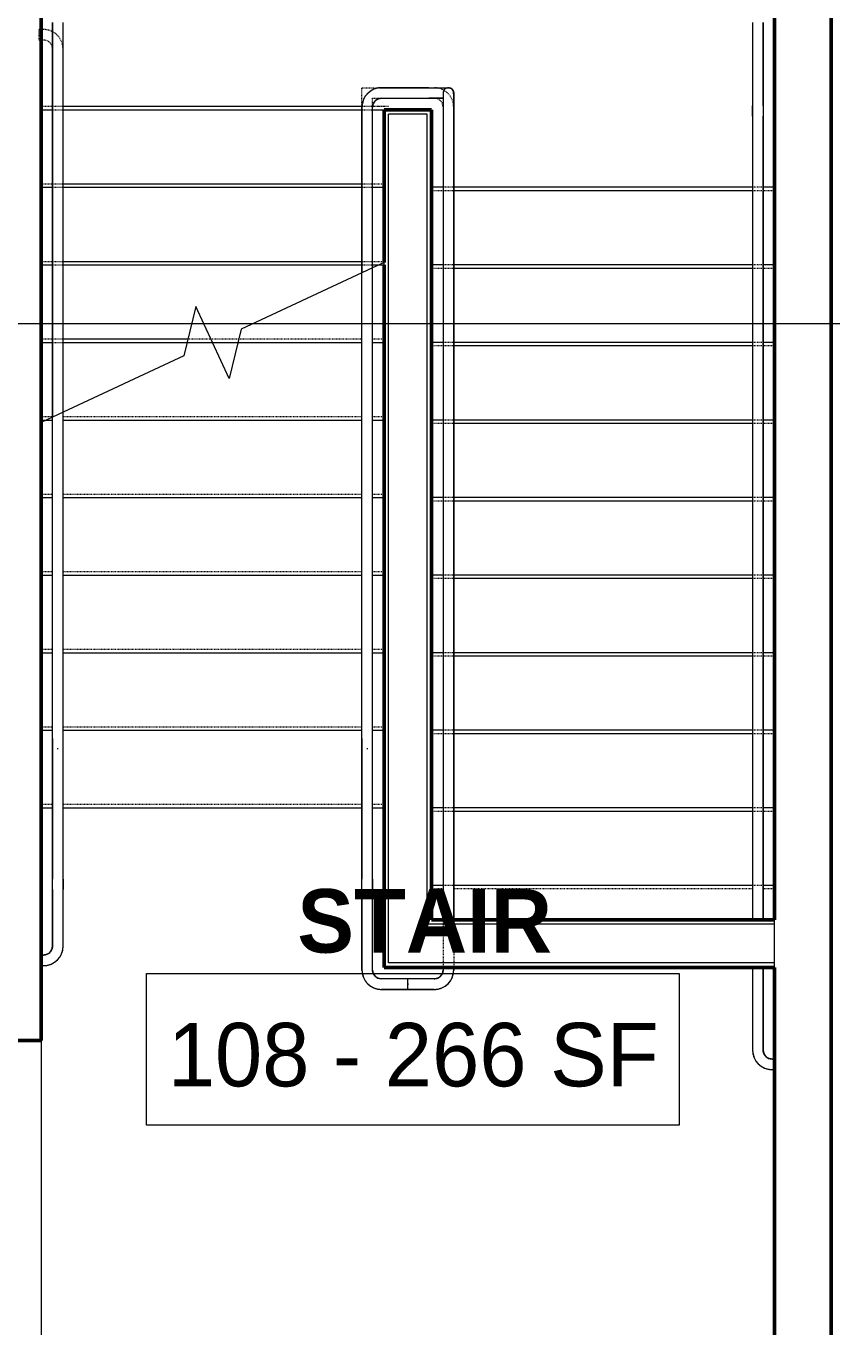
# Model space of a CAD drawing. Header units: inches. Extents: x -4266 to -1814, y 9706 to 12441.
# Drawn here: x -2634.4 to -2520.2, y 11856.6 to 12041.1 of the extents above; entities that cross this region are included whole.
import ezdxf

# ---------------------------------------------------------------- set-up
doc = ezdxf.new("R2010")
doc.units = ezdxf.units.IN
doc.header["$MEASUREMENT"] = 0
doc.linetypes.add('Overhead 1_16_', pattern=[0.101562, 0.0625, -0.039062])
for name, color, linetype, lineweight in [('A-ANNO-DIMS', 211, 'Continuous', 9), ('A-ANNO-DIMS-96', 211, 'Continuous', 9), ('A-AREA-IDEN', 2, 'Continuous', 9), ('A-FLOR-2', 10, 'Continuous', 13), ('A-FLOR-HRAL-1', 7, 'Continuous', 9), ('A-FLOR-HRAL-3', 7, 'Overhead 1_16_', 9), ('A-WALL-3', 250, 'Continuous', 50), ('A-WALL-4', 10, 'Continuous', 13), ('A-WALL-9', 113, 'Continuous', 50), ('I-WALL-1', 250, 'Continuous', 50), ('S-STRS-1', 7, 'Continuous', 9), ('S-STRS-3', 7, 'Overhead 1_16_', 9), ('S-STRS-MBND-1', 7, 'Overhead 1_16_', 9), ('S-STRS-MBND-2', 7, 'Continuous', 9)]:
    doc.layers.add(name, color=color, linetype=linetype, lineweight=lineweight)
doc.styles.add('Century Gothic', font='ufonts.com_century-gothic.ttf', dxfattribs={"height": 9})
doc.styles.add('Century Gothic_B', font='GOTHICB.TTF', dxfattribs={"height": 9})
doc.dimstyles.new('OD__1_16__Tol__', dxfattribs={"dimscale": 12, "dimtxt": 9.397514, "dimasz": 1, "dimexe": 0.75, "dimexo": 0.5, "dimgap": 0.125, "dimtad": 1, "dimdec": 4, "dimrnd": 0.0625, "dimzin": 3, "dimdsep": 46, "dimlunit": 4, "dimtxsty": 'Century Gothic', "dimblk1": 'OBLIQUE', "dimblk2": 'OBLIQUE', "dimsah": 1, "dimcen": 0.09, "dimdle": 0.75, "dimazin": 0, "dimtfac": 1, "dimtdec": 4, "dimtix": 1, "dimtmove": 0, "dimatfit": 3, "dimfxl": 1, "dimtvp": 1, "dimtfill": 1, "dimfrac": 2, "dimtolj": 1, "dimtzin": 0, "dimarcsym": 2})

# ---------------------------------------------------------------- blocks, each defined once
blk = doc.blocks.new('DIMBLOCK18-FLOOR PLAN - 1ST FLOOR')
at = {"layer": 'A-ANNO-DIMS-96', "lineweight": 50}
for p, q in [((-4038.48, 12087.19), (-4044.48, 12093.19)), ((-4038.48, 12087.19), (-4032.48, 12081.19)), ((-4038.48, 11782.99), (-4044.48, 11788.99)), ((-4038.48, 11782.99), (-4032.48, 11776.99))]:
    blk.add_line(p, q, dxfattribs=at)
at = {"layer": 'A-ANNO-DIMS-96'}
for p, q in [((-2526.32, 12087.19), (-4047.48, 12087.19)), ((-4038.48, 11782.99), (-4038.48, 12087.19)), ((-4038.48, 12087.19), (-2526.32, 12087.19)), ((-3753.32, 11782.99), (-4047.48, 11782.99)), ((-4038.48, 11782.99), (-3753.32, 11782.99))]:
    blk.add_line(p, q, dxfattribs=at)
at = {"layer": 'A-ANNO-DIMS-96', "color": 0, "char_height": 9, "attachment_point": 1, "rotation": 90, "line_spacing_factor": 0.984502, "style": 'Century Gothic', "bg_fill": 3, "box_fill_scale": 1.25, "bg_fill_color": 256, "bg_fill_true_color": 13158600, "bg_fill_transparency": 0}
for s, insert, width in [('25\' - 4 3/16"', (-4051.52, 11900.86), 82.1611), ('304.2', (-4033.75, 11919.35), 37.7691)]:
    blk.add_mtext(s, dxfattribs=dict(at, insert=insert, width=width))
blk = doc.blocks.new('_Oblique')
at = {"color": 0, "linetype": 'ByBlock', "lineweight": -2}
blk.add_line((-0.5, -0.5), (0.5, 0.5), dxfattribs=at)
blk = doc.blocks.new('DIMBLOCK36-FLOOR PLAN - 1ST FLOOR')
at = {"layer": 'A-ANNO-DIMS-96', "lineweight": 50}
for p, q in [((-2712.32, 11998.88), (-2706.32, 12004.88)), ((-2100.32, 11998.88), (-2094.32, 12004.88)), ((-2712.32, 11998.88), (-2718.32, 11992.88)), ((-2100.32, 11998.88), (-2106.32, 11992.88))]:
    blk.add_line(p, q, dxfattribs=at)
at = {"layer": 'A-ANNO-DIMS-96'}
for p, q in [((-2712.32, 12001.37), (-2712.32, 11989.88)), ((-2712.32, 11998.88), (-2712.32, 12001.37)), ((-2100.32, 12001.37), (-2100.32, 11989.88)), ((-2100.32, 11998.88), (-2100.32, 12001.37)), ((-2712.32, 11998.88), (-2091.32, 11998.88))]:
    blk.add_line(p, q, dxfattribs=at)
at = {"layer": 'A-ANNO-DIMS-96', "color": 0, "char_height": 9, "attachment_point": 1, "line_spacing_factor": 0.984502, "style": 'Century Gothic', "bg_fill": 3, "box_fill_scale": 1.25, "bg_fill_color": 256, "bg_fill_true_color": 13158600, "bg_fill_transparency": 0}
for s, insert, width in [('51\' - 0"', (-2425.57, 12011.92), 46.1821), ('612.0', (-2422.06, 11994.15), 37.7691)]:
    blk.add_mtext(s, dxfattribs=dict(at, insert=insert, width=width))

msp = doc.modelspace()

# ---------------------------------------------------------------- linework, layer by layer
at = {"layer": 'A-WALL-9'}
msp.add_line((-2520.32374, 12081.6894), (-2520.32374, 11837.1894), dxfattribs=at)

# ---------------------------------------------------------------- next in the draw order: dimensions: what is measured, and where the dimension line sits
at = {"layer": 'A-ANNO-DIMS'}
dim = msp.add_linear_dim(base=(-4038.48434, 12087.1894), p1=(-3747.32374, 11782.9894), p2=(-2520.32374, 12087.1894), angle=90, dimstyle='OD__1_16__Tol__', override={"dimpost": '<>\\X', "dimfxl": 1264.146605}, dxfattribs=at)
dim.commit()
dim.dimension.update_dxf_attribs({"geometry": 'DIMBLOCK18-FLOOR PLAN - 1ST FLOOR', "text_midpoint": (-4038.48434, 11935.0894)})

# ---------------------------------------------------------------- next in the draw order: linework, layer by layer
at = {"layer": 'A-AREA-IDEN', "flags": 128}
msp.add_lwpolyline([(-2617.35663, 11906.68741), (-2541.85112, 11906.68741), (-2541.85112, 11885.19135), (-2617.35663, 11885.19135)], close=True, dxfattribs=at)
at = {"layer": 'A-FLOR-2'}
msp.add_line((-2632.32374, 11897.1894), (-2632.32374, 11845.1894), dxfattribs=at)
at = {"layer": 'A-FLOR-HRAL-1'}
for p, q in [((-2630.69874, 12041.5644), (-2630.69874, 12029.7654)), ((-2630.69874, 12029.7654), (-2630.69874, 12041.5644)), ((-2629.19874, 12029.7654), (-2629.19874, 12041.5644)), ((-2629.19874, 12029.7654), (-2629.19874, 12041.5644)), ((-2531.44874, 12041.5644), (-2531.44874, 12029.7654)), ((-2531.44874, 12041.5644), (-2531.44874, 12029.7654)), ((-2529.94874, 12029.7654), (-2529.94874, 12041.5644)), ((-2529.94874, 12041.5644), (-2529.94874, 12029.7654)), ((-2577.32374, 12032.3144), (-2584.07374, 12032.3144)), ((-2584.07374, 12032.3144), (-2576.57374, 12032.3144)), ((-2576.57374, 12032.3144), (-2574.57374, 12032.3144)), ((-2573.82374, 12031.5644), (-2573.82374, 12030.62817)), ((-2630.69874, 12028.70163), (-2630.69874, 12029.7654)), ((-2629.19874, 12028.70163), (-2629.19874, 12029.7654)), ((-2586.82374, 12029.5644), (-2586.82374, 12018.7654)), ((-2586.82374, 12018.7654), (-2586.82374, 12029.5644)), ((-2585.32374, 12018.7654), (-2585.32374, 12029.5644)), ((-2585.32374, 12018.7654), (-2585.32374, 12029.5644)), ((-2584.07374, 12030.8144), (-2577.32374, 12030.8144)), ((-2584.07374, 12030.8144), (-2576.57374, 12030.8144)), ((-2576.57374, 12030.8144), (-2575.32374, 12030.8144)), ((-2575.32374, 12030.8144), (-2575.32374, 12030.62817)), ((-2531.44874, 12029.7654), (-2531.44874, 12028.70163)), ((-2529.94874, 12029.7654), (-2529.94874, 12028.70163)), ((-2586.82374, 12017.70163), (-2586.82374, 12018.7654)), ((-2585.32374, 12017.70163), (-2585.32374, 12018.7654)), ((-2630.69874, 11940.0275), (-2630.69874, 11920.06713)), ((-2629.19874, 11920.06713), (-2629.19874, 11940.0275)), ((-2586.82374, 11940.0275), (-2586.82374, 11920.06713)), ((-2585.32374, 11920.06713), (-2585.32374, 11940.0275)), ((-2630.02713, 11938.60897), (-2629.87034, 11938.60897)), ((-2586.15213, 11938.60897), (-2585.99534, 11938.60897)), ((-2630.69874, 11918.62112), (-2630.69874, 11919.67277)), ((-2629.19874, 11918.62112), (-2629.19874, 11919.67277)), ((-2586.82374, 11918.62112), (-2586.82374, 11919.67277)), ((-2585.32374, 11918.62112), (-2585.32374, 11919.67277)), ((-2630.69874, 11918.62112), (-2630.69874, 11910.5644)), ((-2630.69874, 11910.5644), (-2630.69874, 11918.62112)), ((-2629.19874, 11910.5644), (-2629.19874, 11918.62112)), ((-2629.19874, 11910.5644), (-2629.19874, 11918.62112)), ((-2586.82374, 11918.62112), (-2586.82374, 11907.1894)), ((-2586.82374, 11907.1894), (-2586.82374, 11918.62112)), ((-2585.32374, 11907.1894), (-2585.32374, 11918.62112)), ((-2585.32374, 11907.1894), (-2585.32374, 11918.62112)), ((-2631.94874, 11909.3144), (-2632.32374, 11909.3144)), ((-2632.32374, 11909.3144), (-2631.94874, 11909.3144)), ((-2632.32374, 11907.8144), (-2631.94874, 11907.8144)), ((-2632.32374, 11907.8144), (-2631.94874, 11907.8144)), ((-2580.32374, 11905.9394), (-2584.07374, 11905.9394)), ((-2580.32374, 11905.9394), (-2584.07374, 11905.9394)), ((-2580.32374, 11904.4394), (-2580.32374, 11905.9394)), ((-2576.57374, 11905.9394), (-2580.32374, 11905.9394)), ((-2580.32374, 11904.4394), (-2580.32374, 11905.9394)), ((-2576.57374, 11905.9394), (-2580.32374, 11905.9394)), ((-2575.32374, 11907.5644), (-2575.32374, 11907.1894)), ((-2575.32374, 11907.5644), (-2575.32374, 11907.1894)), ((-2573.82374, 11907.1894), (-2573.82374, 11907.5644)), ((-2573.82374, 11907.5644), (-2573.82374, 11907.1894)), ((-2531.44874, 11907.5644), (-2531.44874, 11895.8144)), ((-2531.44874, 11907.5644), (-2531.44874, 11895.8144)), ((-2529.94874, 11895.8144), (-2529.94874, 11907.5644)), ((-2529.94874, 11907.5644), (-2529.94874, 11895.8144)), ((-2584.07374, 11904.4394), (-2580.32374, 11904.4394)), ((-2580.32374, 11904.4394), (-2584.07374, 11904.4394)), ((-2580.32374, 11905.28136), (-2580.32374, 11905.09743)), ((-2580.32374, 11905.09743), (-2580.32374, 11905.28136)), ((-2580.32374, 11904.4394), (-2576.57374, 11904.4394)), ((-2576.57374, 11904.4394), (-2580.32374, 11904.4394)), ((-2528.32374, 11894.5644), (-2528.69874, 11894.5644)), ((-2528.69874, 11894.5644), (-2528.32374, 11894.5644)), ((-2528.69874, 11893.0644), (-2528.32374, 11893.0644)), ((-2528.69874, 11893.0644), (-2528.32374, 11893.0644))]:
    msp.add_line(p, q, dxfattribs=at)
at = {"layer": 'A-FLOR-HRAL-1', "flags": 128}
for points in [[(-2584.07374, 12032.3144), (-2584.18371, 12032.3122), (-2584.2935, 12032.3056), (-2584.40295, 12032.29462), (-2584.51186, 12032.27927), (-2584.62008, 12032.25958), (-2584.72742, 12032.23558), (-2584.83371, 12032.2073), (-2584.93879, 12032.17479), (-2585.04249, 12032.13811), (-2585.14464, 12032.09731), (-2585.24507, 12032.05246), (-2585.34363, 12032.00363), (-2585.44016, 12031.9509), (-2585.5345, 12031.89435), (-2585.6265, 12031.83407), (-2585.71602, 12031.77016), (-2585.80292, 12031.70272), (-2585.88704, 12031.63186), (-2585.96827, 12031.5577), (-2586.04647, 12031.48034), (-2586.12151, 12031.39992), (-2586.19327, 12031.31656), (-2586.26164, 12031.2304), (-2586.32651, 12031.14158), (-2586.38778, 12031.05023), (-2586.44535, 12030.9565), (-2586.49912, 12030.86055), (-2586.54901, 12030.76252), (-2586.59495, 12030.66258), (-2586.63684, 12030.56088), (-2586.67464, 12030.45759), (-2586.70828, 12030.35286), (-2586.7377, 12030.24688), (-2586.76286, 12030.1398), (-2586.78372, 12030.03181), (-2586.80025, 12029.92306), (-2586.81241, 12029.81374), (-2586.82019, 12029.70403), (-2586.82358, 12029.59409), (-2586.82374, 12029.5644)], [(-2577.32374, 12032.3144), (-2577.21377, 12032.3144), (-2577.10397, 12032.3144), (-2576.99453, 12032.3144), (-2576.88561, 12032.3144), (-2576.7774, 12032.3144), (-2576.67005, 12032.3144), (-2576.56376, 12032.3144), (-2576.45868, 12032.3144), (-2576.35498, 12032.3144), (-2576.25284, 12032.3144), (-2576.1524, 12032.3144), (-2576.05384, 12032.3144), (-2575.95732, 12032.3144), (-2575.86297, 12032.3144), (-2575.77097, 12032.3144), (-2575.68145, 12032.3144), (-2575.59456, 12032.3144), (-2575.51043, 12032.3144), (-2575.4292, 12032.3144), (-2575.35101, 12032.3144), (-2575.27597, 12032.3144), (-2575.2042, 12032.3144), (-2575.13583, 12032.3144), (-2575.07096, 12032.3144), (-2575.00969, 12032.3144), (-2574.95213, 12032.3144), (-2574.89835, 12032.3144), (-2574.84846, 12032.3144), (-2574.80253, 12032.3144), (-2574.76063, 12032.3144), (-2574.72283, 12032.3144), (-2574.68919, 12032.3144), (-2574.65977, 12032.3144), (-2574.63461, 12032.3144), (-2574.61375, 12032.3144), (-2574.59723, 12032.3144), (-2574.58506, 12032.3144), (-2574.57728, 12032.3144), (-2574.5739, 12032.3144)], [(-2575.32374, 12031.5644), (-2575.32374, 12031.5634), (-2575.32374, 12031.5604), (-2575.32374, 12031.55541), (-2575.32374, 12031.54843), (-2575.32374, 12031.53948), (-2575.32374, 12031.52857), (-2575.32374, 12031.51572), (-2575.32374, 12031.50094), (-2575.32374, 12031.48427), (-2575.32374, 12031.46572), (-2575.32374, 12031.44534), (-2575.32374, 12031.42314), (-2575.32374, 12031.39917), (-2575.32374, 12031.37346), (-2575.32374, 12031.34607), (-2575.32374, 12031.31702), (-2575.32374, 12031.28636), (-2575.32374, 12031.25415), (-2575.32374, 12031.22044), (-2575.32374, 12031.18528), (-2575.32374, 12031.14872), (-2575.32374, 12031.11084), (-2575.32374, 12031.07167), (-2575.32374, 12031.0313), (-2575.32374, 12030.98977), (-2575.32374, 12030.97925)], [(-2574.54374, 12032.3138), (-2574.5138, 12032.312), (-2574.48395, 12032.309), (-2574.45425, 12032.30482), (-2574.42473, 12032.29945), (-2574.39546, 12032.2929), (-2574.36647, 12032.28519), (-2574.33781, 12032.27632), (-2574.30953, 12032.26632), (-2574.28167, 12032.25519), (-2574.25428, 12032.24296), (-2574.2274, 12032.22964), (-2574.20108, 12032.21526), (-2574.17535, 12032.19984), (-2574.15025, 12032.1834), (-2574.12584, 12032.16597), (-2574.10214, 12032.14758), (-2574.0792, 12032.12825), (-2574.05705, 12032.10802), (-2574.03572, 12032.08693), (-2574.01525, 12032.06499), (-2573.99568, 12032.04226), (-2573.97704, 12032.01876), (-2573.95934, 12031.99454), (-2573.94263, 12031.96962), (-2573.92693, 12031.94406), (-2573.91227, 12031.91789), (-2573.89866, 12031.89116), (-2573.88613, 12031.8639), (-2573.87471, 12031.83616), (-2573.8644, 12031.80799), (-2573.85522, 12031.77943), (-2573.8472, 12031.75053), (-2573.84034, 12031.72133), (-2573.83465, 12031.69187), (-2573.83014, 12031.66221), (-2573.82683, 12031.6324), (-2573.8247, 12031.60248), (-2573.82378, 12031.57249), (-2573.82406, 12031.5425), (-2573.82553, 12031.51253), (-2573.8282, 12031.48266), (-2573.83207, 12031.45291)], [(-2573.82374, 12030.97925), (-2573.82374, 12031.02105), (-2573.82374, 12031.06172), (-2573.82374, 12031.10119), (-2573.82374, 12031.1394), (-2573.82374, 12031.17629), (-2573.82374, 12031.21181), (-2573.82374, 12031.24589), (-2573.82374, 12031.27848), (-2573.82374, 12031.30952), (-2573.82374, 12031.33898), (-2573.82374, 12031.36679), (-2573.82374, 12031.39292), (-2573.82374, 12031.41733), (-2573.82374, 12031.43997), (-2573.82374, 12031.46081), (-2573.82374, 12031.47982), (-2573.82374, 12031.49696), (-2573.82374, 12031.51221), (-2573.82374, 12031.52555), (-2573.82374, 12031.53694), (-2573.82374, 12031.54638), (-2573.82374, 12031.55385), (-2573.82374, 12031.55934), (-2573.82374, 12031.56284), (-2573.82374, 12031.56433)], [(-2630.69874, 12029.7654), (-2630.69874, 12029.71541), (-2630.69874, 12029.6655), (-2630.69874, 12029.61576), (-2630.69874, 12029.56625), (-2630.69874, 12029.51706), (-2630.69874, 12029.46827), (-2630.69874, 12029.41995), (-2630.69874, 12029.37219), (-2630.69874, 12029.32506), (-2630.69874, 12029.27862), (-2630.69874, 12029.23297), (-2630.69874, 12029.18817), (-2630.69874, 12029.1443), (-2630.69874, 12029.10142), (-2630.69874, 12029.10054)], [(-2629.19874, 12029.10054), (-2629.19874, 12029.1434), (-2629.19874, 12029.18726), (-2629.19874, 12029.23204), (-2629.19874, 12029.27768), (-2629.19874, 12029.32409), (-2629.19874, 12029.37121), (-2629.19874, 12029.41896), (-2629.19874, 12029.46727), (-2629.19874, 12029.51605), (-2629.19874, 12029.56523), (-2629.19874, 12029.61473), (-2629.19874, 12029.66448), (-2629.19874, 12029.71438), (-2629.19874, 12029.76437), (-2629.19874, 12029.7654)], [(-2585.32374, 12029.5644), (-2585.32274, 12029.61438), (-2585.31974, 12029.66429), (-2585.31475, 12029.71404), (-2585.30777, 12029.76354), (-2585.29882, 12029.81273), (-2585.28791, 12029.86152), (-2585.27506, 12029.90984), (-2585.26028, 12029.9576), (-2585.24361, 12030.00474), (-2585.22506, 12030.05117), (-2585.20468, 12030.09682), (-2585.18248, 12030.14162), (-2585.15851, 12030.1855), (-2585.13281, 12030.22838), (-2585.10541, 12030.2702), (-2585.07636, 12030.31089), (-2585.0457, 12030.35039), (-2585.01349, 12030.38863), (-2584.97978, 12030.42555), (-2584.94462, 12030.46109), (-2584.90807, 12030.4952), (-2584.87018, 12030.52782), (-2584.83101, 12030.5589), (-2584.79064, 12030.58839), (-2584.74911, 12030.61623), (-2584.70651, 12030.6424), (-2584.6629, 12030.66684), (-2584.61834, 12030.68952), (-2584.57291, 12030.7104), (-2584.52668, 12030.72944), (-2584.47973, 12030.74663), (-2584.43213, 12030.76192), (-2584.38396, 12030.77529), (-2584.33529, 12030.78673), (-2584.2862, 12030.79621), (-2584.23677, 12030.80372), (-2584.18708, 12030.80925), (-2584.1372, 12030.81278), (-2584.08723, 12030.81432), (-2584.07374, 12030.8144)], [(-2575.33044, 12030.8144), (-2575.40779, 12030.8144), (-2575.48821, 12030.8144), (-2575.57157, 12030.8144), (-2575.65773, 12030.8144), (-2575.74656, 12030.8144), (-2575.83791, 12030.8144), (-2575.93163, 12030.8144), (-2576.02758, 12030.8144), (-2576.12561, 12030.8144), (-2576.22555, 12030.8144), (-2576.32725, 12030.8144), (-2576.43055, 12030.8144), (-2576.53527, 12030.8144), (-2576.64125, 12030.8144), (-2576.74833, 12030.8144), (-2576.85633, 12030.8144), (-2576.96507, 12030.8144), (-2577.07439, 12030.8144), (-2577.18411, 12030.8144), (-2577.29405, 12030.8144), (-2577.32374, 12030.8144)], [(-2531.44874, 12028.30271), (-2531.44874, 12028.39701), (-2531.44874, 12028.49349), (-2531.44874, 12028.59201), (-2531.44874, 12028.69241), (-2531.44874, 12028.79452), (-2531.44874, 12028.89819), (-2531.44874, 12029.00324), (-2531.44874, 12029.10951), (-2531.44874, 12029.21683), (-2531.44874, 12029.32503), (-2531.44874, 12029.43394), (-2531.44874, 12029.54337), (-2531.44874, 12029.65316), (-2531.44874, 12029.76313), (-2531.44874, 12029.7654)], [(-2529.94874, 12029.7654), (-2529.94874, 12029.65543), (-2529.94874, 12029.54563), (-2529.94874, 12029.43619), (-2529.94874, 12029.32727), (-2529.94874, 12029.21906), (-2529.94874, 12029.11172), (-2529.94874, 12029.00542), (-2529.94874, 12028.90034), (-2529.94874, 12028.79664), (-2529.94874, 12028.6945), (-2529.94874, 12028.59406), (-2529.94874, 12028.49551), (-2529.94874, 12028.39898), (-2529.94874, 12028.30464), (-2529.94874, 12028.30271)], [(-2586.82374, 12018.7654), (-2586.82374, 12018.71541), (-2586.82374, 12018.6655), (-2586.82374, 12018.61576), (-2586.82374, 12018.56625), (-2586.82374, 12018.51706), (-2586.82374, 12018.46827), (-2586.82374, 12018.41995), (-2586.82374, 12018.37219), (-2586.82374, 12018.32506), (-2586.82374, 12018.27862), (-2586.82374, 12018.23297), (-2586.82374, 12018.18817), (-2586.82374, 12018.1443), (-2586.82374, 12018.10142), (-2586.82374, 12018.10054)], [(-2585.32374, 12018.10054), (-2585.32374, 12018.1434), (-2585.32374, 12018.18726), (-2585.32374, 12018.23204), (-2585.32374, 12018.27768), (-2585.32374, 12018.32409), (-2585.32374, 12018.37121), (-2585.32374, 12018.41896), (-2585.32374, 12018.46727), (-2585.32374, 12018.51605), (-2585.32374, 12018.56523), (-2585.32374, 12018.61473), (-2585.32374, 12018.66448), (-2585.32374, 12018.71438), (-2585.32374, 12018.76437), (-2585.32374, 12018.7654)], [(-2630.69874, 11918.62112), (-2630.69874, 11918.73109), (-2630.69874, 11918.84089), (-2630.69874, 11918.95033), (-2630.69874, 11919.05925), (-2630.69874, 11919.16746), (-2630.69874, 11919.2748), (-2630.69874, 11919.3811), (-2630.69874, 11919.48618), (-2630.69874, 11919.58988), (-2630.69874, 11919.69202), (-2630.69874, 11919.79246), (-2630.69874, 11919.89102), (-2630.69874, 11919.98754), (-2630.69874, 11920.06713)], [(-2629.19874, 11920.06713), (-2629.19874, 11919.97244), (-2629.19874, 11919.87558), (-2629.19874, 11919.77671), (-2629.19874, 11919.676), (-2629.19874, 11919.57359), (-2629.19874, 11919.46967), (-2629.19874, 11919.36439), (-2629.19874, 11919.25791), (-2629.19874, 11919.15042), (-2629.19874, 11919.04208), (-2629.19874, 11918.93307), (-2629.19874, 11918.82356), (-2629.19874, 11918.71373), (-2629.19874, 11918.62112)], [(-2586.82374, 11918.62112), (-2586.82374, 11918.73109), (-2586.82374, 11918.84089), (-2586.82374, 11918.95033), (-2586.82374, 11919.05925), (-2586.82374, 11919.16746), (-2586.82374, 11919.2748), (-2586.82374, 11919.3811), (-2586.82374, 11919.48618), (-2586.82374, 11919.58988), (-2586.82374, 11919.69202), (-2586.82374, 11919.79246), (-2586.82374, 11919.89102), (-2586.82374, 11919.98754), (-2586.82374, 11920.06713)], [(-2585.32374, 11920.06713), (-2585.32374, 11919.97244), (-2585.32374, 11919.87558), (-2585.32374, 11919.77671), (-2585.32374, 11919.676), (-2585.32374, 11919.57359), (-2585.32374, 11919.46967), (-2585.32374, 11919.36439), (-2585.32374, 11919.25791), (-2585.32374, 11919.15042), (-2585.32374, 11919.04208), (-2585.32374, 11918.93307), (-2585.32374, 11918.82356), (-2585.32374, 11918.71373), (-2585.32374, 11918.62112)], [(-2631.94874, 11907.8144), (-2631.83877, 11907.8166), (-2631.72897, 11907.82319), (-2631.61953, 11907.83417), (-2631.51061, 11907.84952), (-2631.4024, 11907.86921), (-2631.29505, 11907.89322), (-2631.18876, 11907.92149), (-2631.08368, 11907.954), (-2630.97998, 11907.99068), (-2630.87784, 11908.03148), (-2630.7774, 11908.07633), (-2630.67884, 11908.12516), (-2630.58232, 11908.17789), (-2630.48797, 11908.23444), (-2630.39597, 11908.29472), (-2630.30645, 11908.35863), (-2630.21956, 11908.42607), (-2630.13543, 11908.49693), (-2630.0542, 11908.5711), (-2629.97601, 11908.64845), (-2629.90097, 11908.72887), (-2629.8292, 11908.81223), (-2629.76083, 11908.89839), (-2629.69596, 11908.98722), (-2629.63469, 11909.07856), (-2629.57713, 11909.17229), (-2629.52335, 11909.26824), (-2629.47346, 11909.36627), (-2629.42753, 11909.46621), (-2629.38563, 11909.56791), (-2629.34783, 11909.67121), (-2629.31419, 11909.77593), (-2629.28477, 11909.88191), (-2629.25961, 11909.98899), (-2629.23875, 11910.09699), (-2629.22223, 11910.20573), (-2629.21006, 11910.31505), (-2629.20228, 11910.42477), (-2629.1989, 11910.53471), (-2629.19874, 11910.5644)], [(-2630.69874, 11910.5644), (-2630.69974, 11910.51441), (-2630.70273, 11910.4645), (-2630.70773, 11910.41476), (-2630.7147, 11910.36525), (-2630.72365, 11910.31606), (-2630.73456, 11910.26727), (-2630.74742, 11910.21895), (-2630.76219, 11910.17119), (-2630.77887, 11910.12405), (-2630.79741, 11910.07762), (-2630.8178, 11910.03197), (-2630.83999, 11909.98717), (-2630.86396, 11909.9433), (-2630.88967, 11909.90041), (-2630.91707, 11909.85859), (-2630.94612, 11909.8179), (-2630.97677, 11909.7784), (-2631.00898, 11909.74017), (-2631.04269, 11909.70324), (-2631.07785, 11909.6677), (-2631.11441, 11909.63359), (-2631.1523, 11909.60097), (-2631.19146, 11909.56989), (-2631.23184, 11909.54041), (-2631.27336, 11909.51256), (-2631.31596, 11909.48639), (-2631.35958, 11909.46195), (-2631.40413, 11909.43927), (-2631.44956, 11909.41839), (-2631.49579, 11909.39935), (-2631.54274, 11909.38217), (-2631.59034, 11909.36688), (-2631.63852, 11909.3535), (-2631.68719, 11909.34207), (-2631.73628, 11909.33258), (-2631.78571, 11909.32507), (-2631.8354, 11909.31955), (-2631.88527, 11909.31601), (-2631.93524, 11909.31447), (-2631.94874, 11909.3144)], [(-2586.82374, 11907.1894), (-2586.82154, 11907.07943), (-2586.81494, 11906.96963), (-2586.80396, 11906.86019), (-2586.78861, 11906.75127), (-2586.76892, 11906.64306), (-2586.74492, 11906.53571), (-2586.71664, 11906.42942), (-2586.68413, 11906.32434), (-2586.64745, 11906.22064), (-2586.60665, 11906.1185), (-2586.5618, 11906.01806), (-2586.51297, 11905.9195), (-2586.46024, 11905.82298), (-2586.40369, 11905.72863), (-2586.34341, 11905.63663), (-2586.2795, 11905.54711), (-2586.21206, 11905.46022), (-2586.1412, 11905.37609), (-2586.06704, 11905.29486), (-2585.98968, 11905.21667), (-2585.90926, 11905.14163), (-2585.8259, 11905.06986), (-2585.73974, 11905.00149), (-2585.65092, 11904.93662), (-2585.55957, 11904.87535), (-2585.46584, 11904.81778), (-2585.36989, 11904.76401), (-2585.27186, 11904.71412), (-2585.17192, 11904.66819), (-2585.07022, 11904.62629), (-2584.96693, 11904.58849), (-2584.8622, 11904.55485), (-2584.75622, 11904.52543), (-2584.64914, 11904.50027), (-2584.54115, 11904.47941), (-2584.4324, 11904.46289), (-2584.32308, 11904.45072), (-2584.21337, 11904.44294), (-2584.10343, 11904.43956), (-2584.07374, 11904.4394)], [(-2584.07374, 11905.9394), (-2584.12372, 11905.9404), (-2584.17363, 11905.94339), (-2584.22338, 11905.94839), (-2584.27288, 11905.95536), (-2584.32207, 11905.96431), (-2584.37086, 11905.97522), (-2584.41918, 11905.98808), (-2584.46694, 11906.00285), (-2584.51408, 11906.01953), (-2584.56051, 11906.03807), (-2584.60616, 11906.05846), (-2584.65096, 11906.08065), (-2584.69484, 11906.10462), (-2584.73772, 11906.13033), (-2584.77954, 11906.15773), (-2584.82023, 11906.18678), (-2584.85973, 11906.21743), (-2584.89797, 11906.24964), (-2584.93489, 11906.28335), (-2584.97043, 11906.31851), (-2585.00454, 11906.35507), (-2585.03716, 11906.39296), (-2585.06824, 11906.43212), (-2585.09773, 11906.4725), (-2585.12558, 11906.51402), (-2585.15174, 11906.55662), (-2585.17618, 11906.60024), (-2585.19886, 11906.64479), (-2585.21974, 11906.69022), (-2585.23879, 11906.73645), (-2585.25597, 11906.7834), (-2585.27126, 11906.831), (-2585.28463, 11906.87918), (-2585.29607, 11906.92785), (-2585.30555, 11906.97694), (-2585.31306, 11907.02637), (-2585.31859, 11907.07606), (-2585.32212, 11907.12593), (-2585.32366, 11907.1759), (-2585.32374, 11907.1894)], [(-2576.57374, 11904.4394), (-2576.46377, 11904.4416), (-2576.35397, 11904.44819), (-2576.24453, 11904.45917), (-2576.13561, 11904.47452), (-2576.0274, 11904.49421), (-2575.92005, 11904.51822), (-2575.81376, 11904.54649), (-2575.70868, 11904.579), (-2575.60498, 11904.61568), (-2575.50284, 11904.65648), (-2575.4024, 11904.70133), (-2575.30384, 11904.75016), (-2575.20732, 11904.80289), (-2575.11297, 11904.85944), (-2575.02097, 11904.91972), (-2574.93145, 11904.98363), (-2574.84456, 11905.05107), (-2574.76043, 11905.12193), (-2574.6792, 11905.1961), (-2574.60101, 11905.27345), (-2574.52597, 11905.35387), (-2574.4542, 11905.43723), (-2574.38583, 11905.52339), (-2574.32096, 11905.61222), (-2574.25969, 11905.70356), (-2574.20213, 11905.79729), (-2574.14835, 11905.89324), (-2574.09846, 11905.99127), (-2574.05253, 11906.09121), (-2574.01063, 11906.19291), (-2573.97283, 11906.29621), (-2573.93919, 11906.40093), (-2573.90977, 11906.50691), (-2573.88461, 11906.61399), (-2573.86375, 11906.72199), (-2573.84723, 11906.83073), (-2573.83506, 11906.94005), (-2573.82728, 11907.04977), (-2573.8239, 11907.15971), (-2573.82374, 11907.1894)], [(-2575.32374, 11907.1894), (-2575.32474, 11907.13941), (-2575.32773, 11907.0895), (-2575.33273, 11907.03976), (-2575.3397, 11906.99025), (-2575.34865, 11906.94106), (-2575.35956, 11906.89227), (-2575.37242, 11906.84395), (-2575.38719, 11906.79619), (-2575.40387, 11906.74905), (-2575.42241, 11906.70262), (-2575.4428, 11906.65697), (-2575.46499, 11906.61217), (-2575.48896, 11906.5683), (-2575.51467, 11906.52541), (-2575.54207, 11906.48359), (-2575.57112, 11906.4429), (-2575.60177, 11906.4034), (-2575.63398, 11906.36517), (-2575.66769, 11906.32824), (-2575.70285, 11906.2927), (-2575.73941, 11906.25859), (-2575.7773, 11906.22597), (-2575.81646, 11906.19489), (-2575.85684, 11906.16541), (-2575.89836, 11906.13756), (-2575.94096, 11906.11139), (-2575.98458, 11906.08695), (-2576.02913, 11906.06427), (-2576.07456, 11906.04339), (-2576.12079, 11906.02435), (-2576.16774, 11906.00717), (-2576.21534, 11905.99188), (-2576.26352, 11905.9785), (-2576.31219, 11905.96707), (-2576.36128, 11905.95758), (-2576.41071, 11905.95007), (-2576.4604, 11905.94455), (-2576.51027, 11905.94101), (-2576.56024, 11905.93947), (-2576.57374, 11905.9394)], [(-2531.44874, 11895.8144), (-2531.44654, 11895.70443), (-2531.43994, 11895.59463), (-2531.42896, 11895.48519), (-2531.41361, 11895.37627), (-2531.39392, 11895.26806), (-2531.36992, 11895.16071), (-2531.34164, 11895.05442), (-2531.30913, 11894.94934), (-2531.27245, 11894.84564), (-2531.23165, 11894.7435), (-2531.1868, 11894.64306), (-2531.13797, 11894.5445), (-2531.08524, 11894.44798), (-2531.02869, 11894.35363), (-2530.96841, 11894.26163), (-2530.9045, 11894.17211), (-2530.83706, 11894.08522), (-2530.7662, 11894.00109), (-2530.69204, 11893.91986), (-2530.61468, 11893.84167), (-2530.53426, 11893.76663), (-2530.4509, 11893.69486), (-2530.36474, 11893.62649), (-2530.27592, 11893.56162), (-2530.18457, 11893.50035), (-2530.09084, 11893.44278), (-2529.99489, 11893.38901), (-2529.89686, 11893.33912), (-2529.79692, 11893.29319), (-2529.69522, 11893.25129), (-2529.59193, 11893.21349), (-2529.4872, 11893.17985), (-2529.38122, 11893.15043), (-2529.27414, 11893.12527), (-2529.16615, 11893.10441), (-2529.0574, 11893.08789), (-2528.94808, 11893.07572), (-2528.83837, 11893.06794), (-2528.72843, 11893.06456), (-2528.69874, 11893.0644)], [(-2528.69874, 11894.5644), (-2528.74872, 11894.5654), (-2528.79863, 11894.56839), (-2528.84838, 11894.57339), (-2528.89788, 11894.58036), (-2528.94707, 11894.58931), (-2528.99586, 11894.60022), (-2529.04418, 11894.61308), (-2529.09194, 11894.62785), (-2529.13908, 11894.64453), (-2529.18551, 11894.66307), (-2529.23116, 11894.68346), (-2529.27596, 11894.70565), (-2529.31984, 11894.72962), (-2529.36272, 11894.75533), (-2529.40454, 11894.78273), (-2529.44523, 11894.81178), (-2529.48473, 11894.84243), (-2529.52297, 11894.87464), (-2529.55989, 11894.90835), (-2529.59543, 11894.94351), (-2529.62954, 11894.98007), (-2529.66216, 11895.01796), (-2529.69324, 11895.05712), (-2529.72273, 11895.0975), (-2529.75058, 11895.13902), (-2529.77674, 11895.18162), (-2529.80118, 11895.22524), (-2529.82386, 11895.26979), (-2529.84474, 11895.31522), (-2529.86379, 11895.36145), (-2529.88097, 11895.4084), (-2529.89626, 11895.456), (-2529.90963, 11895.50418), (-2529.92107, 11895.55285), (-2529.93055, 11895.60194), (-2529.93806, 11895.65137), (-2529.94359, 11895.70106), (-2529.94712, 11895.75093), (-2529.94866, 11895.8009), (-2529.94874, 11895.8144)]]:
    msp.add_lwpolyline(points, dxfattribs=at)
at = {"layer": 'A-FLOR-HRAL-1'}
for centre, radius, start, end in [((-2584.07374, 12029.5644), 2.75, 90, 180), ((-2574.57374, 12031.5644), 0.75, 0, 180), ((-2574.57374, 12031.5644), 0.75, 100.404429, 187.8748586), ((-2574.57374, 12031.5644), 0.75, 180, 186.134304), ((-2574.57374, 12031.5644), 0.75, 90, 98.5602926), ((-2574.57374, 12031.5644), 0.75, 83.3101835, 90), ((-2574.57374, 12031.5644), 0.75, 38.3840957, 80.1747062), ((-2574.57374, 12031.5644), 0.75, 23.3098795, 36.6713467), ((-2574.57374, 12031.5644), 0.75, 352.1255917, 20.242668), ((-2574.57374, 12031.5644), 0.75, 353.8681722, 0), ((-2584.07374, 12029.5644), 1.25, 90, 180), ((-2631.94874, 11910.5644), 2.75, 270, 0), ((-2631.94874, 11910.5644), 1.25, 270, 360), ((-2584.07374, 11907.1894), 2.75, 180, 270), ((-2584.07374, 11907.1894), 1.25, 180, 270), ((-2576.57374, 11907.1894), 1.25, 270, 0), ((-2576.57374, 11907.1894), 2.75, 270, 0), ((-2528.69874, 11895.8144), 2.75, 180, 270), ((-2528.69874, 11895.8144), 1.25, 180, 270)]:
    msp.add_arc(centre, radius, start, end, dxfattribs=at)
at = {"layer": 'A-FLOR-HRAL-3'}
for p, q in [((-2632.57374, 12039.0644), (-2632.57374, 12040.5644)), ((-2631.94874, 12040.5644), (-2632.57374, 12040.5644)), ((-2631.94874, 12039.0644), (-2632.57374, 12039.0644)), ((-2630.69874, 12029.75767), (-2630.69874, 12037.8144)), ((-2629.19874, 12029.75767), (-2629.19874, 12037.8144)), ((-2586.82374, 12032.3144), (-2576.57374, 12032.3144)), ((-2586.82374, 12029.75767), (-2586.82374, 12032.3144)), ((-2630.69874, 12028.70603), (-2630.69874, 12029.75767)), ((-2629.19874, 12028.70603), (-2629.19874, 12029.75767)), ((-2586.82374, 12028.70603), (-2586.82374, 12029.75767)), ((-2585.32374, 12030.8144), (-2576.57374, 12030.8144)), ((-2585.32374, 12029.75767), (-2585.32374, 12030.8144)), ((-2585.32374, 12028.70603), (-2585.32374, 12029.75767)), ((-2575.32374, 12029.5644), (-2575.32374, 12029.1894)), ((-2573.82374, 12029.5644), (-2573.82374, 12029.1894)), ((-2575.32374, 11919.67277), (-2575.32374, 11918.62112)), ((-2573.82374, 11919.67277), (-2573.82374, 11918.62112)), ((-2575.32374, 11918.62112), (-2575.32374, 11907.1894)), ((-2573.82374, 11918.62112), (-2573.82374, 11907.1894)), ((-2580.32374, 11904.4394), (-2580.32374, 11905.9394)), ((-2576.57374, 11905.9394), (-2580.32374, 11905.9394)), ((-2576.57374, 11904.4394), (-2580.32374, 11904.4394))]:
    msp.add_line(p, q, dxfattribs=at)
for centre, radius, start, end in [((-2631.94874, 12037.8144), 2.75, 0, 90), ((-2631.94874, 12037.8144), 1.25, 0, 90), ((-2576.57374, 12029.5644), 2.75, 360, 90), ((-2576.57374, 12029.5644), 1.25, 360, 90), ((-2576.57374, 11907.1894), 1.25, 270, 0), ((-2576.57374, 11907.1894), 2.75, 270, 0)]:
    msp.add_arc(centre, radius, start, end, dxfattribs=at)
at = {"layer": 'A-WALL-3'}
for p, q in [((-2528.32374, 11907.5644), (-2528.32374, 11845.1894)), ((-2640.32374, 11897.1894), (-2632.32374, 11897.1894))]:
    msp.add_line(p, q, dxfattribs=at)
at = {"layer": 'A-WALL-4'}
for p, q in [((-2577.57374, 12028.5644), (-2583.07374, 12028.5644)), ((-2576.94874, 11913.6894), (-2577.57374, 11913.6894)), ((-2528.32374, 11913.6894), (-2576.94874, 11913.6894)), ((-2528.32374, 11913.6894), (-2528.32374, 11914.3144)), ((-2528.32374, 11908.1894), (-2528.32374, 11913.6894)), ((-2577.57374, 11908.1894), (-2583.07374, 11908.1894)), ((-2576.94874, 11908.1894), (-2577.57374, 11908.1894)), ((-2528.32374, 11908.1894), (-2576.94874, 11908.1894)), ((-2528.32374, 11907.5644), (-2528.32374, 11908.1894)), ((-2632.32374, 11897.1894), (-2632.32374, 11845.1894))]:
    msp.add_line(p, q, dxfattribs=at)
at = {"layer": 'I-WALL-1'}
for p, q in [((-2583.07374, 12029.1894), (-2583.69874, 12029.1894)), ((-2577.57374, 12029.1894), (-2583.07374, 12029.1894)), ((-2576.94874, 12029.1894), (-2577.57374, 12029.1894)), ((-2528.32374, 11914.3144), (-2576.94874, 11914.3144)), ((-2583.69874, 11907.5644), (-2583.07374, 11907.5644)), ((-2583.07374, 11907.5644), (-2576.94874, 11907.5644)), ((-2576.94874, 11907.5644), (-2528.32374, 11907.5644))]:
    msp.add_line(p, q, dxfattribs=at)
at = {"layer": 'S-STRS-1'}
for p, q in [((-2632.32374, 12029.1894), (-2630.69379, 12029.1894)), ((-2629.20417, 12029.1894), (-2586.82374, 12029.1894)), ((-2585.32374, 12029.1894), (-2583.69874, 12029.1894)), ((-2632.32374, 12018.1894), (-2630.69874, 12018.1894)), ((-2629.19874, 12018.1894), (-2586.81879, 12018.1894)), ((-2585.32917, 12018.1894), (-2583.69874, 12018.1894)), ((-2575.32374, 12018.1894), (-2576.94874, 12018.1894)), ((-2531.44874, 12018.1894), (-2573.82374, 12018.1894)), ((-2528.32374, 12018.1894), (-2529.94874, 12018.1894)), ((-2632.32374, 11974.1894), (-2630.69874, 11974.1894)), ((-2629.19874, 11974.1894), (-2586.82374, 11974.1894)), ((-2585.32374, 11974.1894), (-2583.69874, 11974.1894)), ((-2575.32374, 11974.1894), (-2576.94874, 11974.1894)), ((-2531.44874, 11974.1894), (-2573.82374, 11974.1894)), ((-2528.32374, 11974.1894), (-2529.94874, 11974.1894)), ((-2632.32374, 11963.1894), (-2630.69874, 11963.1894)), ((-2629.19874, 11963.1894), (-2586.82374, 11963.1894)), ((-2585.32374, 11963.1894), (-2583.69874, 11963.1894)), ((-2575.32374, 11963.1894), (-2576.94874, 11963.1894)), ((-2531.44874, 11963.1894), (-2573.82374, 11963.1894)), ((-2528.32374, 11963.1894), (-2529.94874, 11963.1894)), ((-2632.32374, 11952.1894), (-2630.69874, 11952.1894)), ((-2629.19874, 11952.1894), (-2586.82374, 11952.1894)), ((-2585.32374, 11952.1894), (-2583.69874, 11952.1894)), ((-2575.32374, 11952.1894), (-2576.94874, 11952.1894)), ((-2531.44874, 11952.1894), (-2573.82374, 11952.1894)), ((-2528.32374, 11952.1894), (-2529.94874, 11952.1894)), ((-2632.32374, 11941.1894), (-2630.69874, 11941.1894)), ((-2629.19874, 11941.1894), (-2586.82374, 11941.1894)), ((-2585.32374, 11941.1894), (-2583.69874, 11941.1894)), ((-2575.32374, 11941.1894), (-2576.94874, 11941.1894)), ((-2531.44874, 11941.1894), (-2573.82374, 11941.1894)), ((-2528.32374, 11941.1894), (-2529.94874, 11941.1894)), ((-2632.32374, 11930.1894), (-2630.69874, 11930.1894)), ((-2629.19874, 11930.1894), (-2586.82374, 11930.1894)), ((-2585.32374, 11930.1894), (-2583.69874, 11930.1894)), ((-2575.32374, 11930.1894), (-2576.94874, 11930.1894)), ((-2531.44874, 11930.1894), (-2573.82374, 11930.1894)), ((-2528.32374, 11930.1894), (-2529.94874, 11930.1894)), ((-2575.32374, 11919.1894), (-2576.94874, 11919.1894)), ((-2531.44874, 11919.1894), (-2573.82374, 11919.1894)), ((-2528.32374, 11919.1894), (-2529.94874, 11919.1894))]:
    msp.add_line(p, q, dxfattribs=at)
at = {"layer": 'S-STRS-3'}
for p, q in [((-2632.32374, 12029.6894), (-2630.69548, 12029.6894)), ((-2629.20178, 12029.6894), (-2586.79887, 12029.6894)), ((-2585.29024, 12029.6894), (-2583.07374, 12029.6894)), ((-2632.32374, 12018.6894), (-2630.69874, 12018.6894)), ((-2629.19874, 12018.6894), (-2586.82048, 12018.6894)), ((-2585.32678, 12018.6894), (-2583.69874, 12018.6894)), ((-2575.32374, 12017.6894), (-2576.94874, 12017.6894)), ((-2531.44874, 12017.6894), (-2573.82374, 12017.6894)), ((-2528.32374, 12017.6894), (-2529.94874, 12017.6894)), ((-2632.32374, 11974.6894), (-2630.69874, 11974.6894)), ((-2629.19874, 11974.6894), (-2586.82374, 11974.6894)), ((-2585.32374, 11974.6894), (-2583.69874, 11974.6894)), ((-2575.32374, 11973.6894), (-2576.94874, 11973.6894)), ((-2531.44874, 11973.6894), (-2573.82374, 11973.6894)), ((-2528.32374, 11973.6894), (-2529.94874, 11973.6894)), ((-2632.32374, 11963.6894), (-2630.69874, 11963.6894)), ((-2629.19874, 11963.6894), (-2586.82374, 11963.6894)), ((-2585.32374, 11963.6894), (-2583.69874, 11963.6894)), ((-2575.32374, 11962.6894), (-2576.94874, 11962.6894)), ((-2531.44874, 11962.6894), (-2573.82374, 11962.6894)), ((-2528.32374, 11962.6894), (-2529.94874, 11962.6894)), ((-2632.32374, 11952.6894), (-2630.69874, 11952.6894)), ((-2629.19874, 11952.6894), (-2586.82374, 11952.6894)), ((-2585.32374, 11952.6894), (-2583.69874, 11952.6894)), ((-2575.32374, 11951.6894), (-2576.94874, 11951.6894)), ((-2531.44874, 11951.6894), (-2573.82374, 11951.6894)), ((-2528.32374, 11951.6894), (-2529.94874, 11951.6894)), ((-2632.32374, 11941.6894), (-2630.69874, 11941.6894)), ((-2629.19874, 11941.6894), (-2586.82374, 11941.6894)), ((-2585.32374, 11941.6894), (-2583.69874, 11941.6894)), ((-2575.32374, 11940.6894), (-2576.94874, 11940.6894)), ((-2531.44874, 11940.6894), (-2573.82374, 11940.6894)), ((-2528.32374, 11940.6894), (-2529.94874, 11940.6894)), ((-2632.32374, 11930.6894), (-2630.69874, 11930.6894)), ((-2629.19874, 11930.6894), (-2586.82374, 11930.6894)), ((-2585.32374, 11930.6894), (-2583.69874, 11930.6894)), ((-2575.32374, 11929.6894), (-2576.94874, 11929.6894)), ((-2531.44874, 11929.6894), (-2573.82374, 11929.6894)), ((-2528.32374, 11929.6894), (-2529.94874, 11929.6894)), ((-2575.32374, 11918.6894), (-2576.94874, 11918.6894)), ((-2531.44874, 11918.6894), (-2573.82374, 11918.6894)), ((-2528.32374, 11918.6894), (-2529.94874, 11918.6894))]:
    msp.add_line(p, q, dxfattribs=at)
at = {"layer": 'S-STRS-MBND-1'}
for p, q in [((-2632.32374, 12077.1894), (-2632.32374, 12029.1894)), ((-2528.32374, 12018.1894), (-2528.32374, 12077.1894)), ((-2632.32374, 12029.6894), (-2583.69874, 12029.6894)), ((-2632.32374, 12029.1894), (-2583.69874, 12029.1894)), ((-2583.69874, 12029.1894), (-2576.94874, 12029.1894)), ((-2576.94874, 12029.1894), (-2576.94874, 12018.1894)), ((-2632.32374, 12018.6894), (-2583.69874, 12018.6894)), ((-2632.32374, 12018.1894), (-2583.69874, 12018.1894)), ((-2528.32374, 12018.1894), (-2576.94874, 12018.1894)), ((-2528.32374, 12017.6894), (-2576.94874, 12017.6894)), ((-2528.32374, 11974.1894), (-2576.94874, 11974.1894)), ((-2528.32374, 11973.6894), (-2576.94874, 11973.6894)), ((-2528.32374, 11963.1894), (-2576.94874, 11963.1894)), ((-2528.32374, 11962.6894), (-2576.94874, 11962.6894)), ((-2528.32374, 11952.1894), (-2576.94874, 11952.1894)), ((-2528.32374, 11951.6894), (-2576.94874, 11951.6894)), ((-2528.32374, 11941.1894), (-2576.94874, 11941.1894)), ((-2528.32374, 11940.6894), (-2576.94874, 11940.6894)), ((-2528.32374, 11930.1894), (-2576.94874, 11930.1894)), ((-2528.32374, 11929.6894), (-2576.94874, 11929.6894)), ((-2528.32374, 11919.1894), (-2576.94874, 11919.1894))]:
    msp.add_line(p, q, dxfattribs=at)

# ---------------------------------------------------------------- next in the draw order: texts
at = {"layer": 'A-AREA-IDEN', "char_height": 9, "attachment_point": 1}
for s, insert, width, style in [('STAIR', (-2595.98813, 11918.65556), 39.39, 'Century Gothic_B'), ('108 - 266 SF', (-2614.35663, 11899.68741), 83.931, 'Century Gothic')]:
    msp.add_mtext(s, dxfattribs=dict(at, insert=insert, width=width, style=style))

# ---------------------------------------------------------------- next in the draw order: dimensions: what is measured, and where the dimension line sits
at = {"layer": 'A-ANNO-DIMS'}
dim = msp.add_linear_dim(base=(-2100.32374, 11998.88413), p1=(-2712.32374, 12007.36941), p2=(-2100.32374, 12007.36941), dimstyle='OD__1_16__Tol__', override={"dimpost": '<>\\X', "dimfxl": 612}, dxfattribs=at)
dim.commit()
dim.dimension.update_dxf_attribs({"geometry": 'DIMBLOCK36-FLOOR PLAN - 1ST FLOOR', "text_midpoint": (-2406.32374, 11998.88413)})

# ---------------------------------------------------------------- next in the draw order: linework, layer by layer
at = {"layer": 'A-FLOR-HRAL-1'}
for p, q in [((-2575.32374, 12030.97925), (-2575.32374, 11914.3144)), ((-2575.32374, 12030.62817), (-2575.32374, 11914.3144)), ((-2573.82374, 11914.3144), (-2573.82374, 12030.97925)), ((-2573.82374, 12030.62817), (-2573.82374, 11914.3144)), ((-2630.69874, 12029.10054), (-2630.69874, 11985.61004)), ((-2630.69874, 11985.61004), (-2630.69874, 12028.70163)), ((-2629.19874, 11986.3095), (-2629.19874, 12029.10054)), ((-2629.19874, 11986.3095), (-2629.19874, 12028.70163)), ((-2531.44874, 12028.70163), (-2531.44874, 11914.3144)), ((-2531.44874, 12028.30271), (-2531.44874, 11914.3144)), ((-2529.94874, 12028.70163), (-2529.94874, 11914.3144)), ((-2529.94874, 11914.3144), (-2529.94874, 12028.30271)), ((-2586.82374, 12018.10054), (-2586.82374, 12006.06929)), ((-2586.82374, 12006.06929), (-2586.82374, 12017.70163)), ((-2585.32374, 12006.76875), (-2585.32374, 12018.10054)), ((-2585.32374, 12006.76875), (-2585.32374, 12017.70163)), ((-2585.32374, 12006.76875), (-2586.82374, 12006.06929)), ((-2586.82374, 11919.67277), (-2586.82374, 12006.06929)), ((-2585.32374, 11919.67277), (-2585.32374, 12006.76875)), ((-2629.19874, 11986.3095), (-2630.69874, 11985.61004)), ((-2630.69874, 11919.67277), (-2630.69874, 11985.61004)), ((-2629.19874, 11919.67277), (-2629.19874, 11986.3095))]:
    msp.add_line(p, q, dxfattribs=at)
at = {"layer": 'A-FLOR-HRAL-3'}
for p, q in [((-2630.69874, 11985.61004), (-2630.69874, 12028.70603)), ((-2629.19874, 11986.3095), (-2629.19874, 12028.70603)), ((-2586.82374, 12006.06929), (-2586.82374, 12028.70603)), ((-2585.32374, 12006.76875), (-2585.32374, 12028.70603)), ((-2575.32374, 12029.1894), (-2575.32374, 11919.67277)), ((-2573.82374, 12029.1894), (-2573.82374, 11919.67277))]:
    msp.add_line(p, q, dxfattribs=at)
at = {"layer": 'A-WALL-3'}
for p, q in [((-2632.32374, 11897.1894), (-2632.32374, 12077.1894)), ((-2528.32374, 12077.1894), (-2528.32374, 11914.3144)), ((-2520.32374, 11845.1894), (-2520.32374, 12077.1894))]:
    msp.add_line(p, q, dxfattribs=at)
at = {"layer": 'A-WALL-4'}
for p, q in [((-2583.07374, 11908.1894), (-2583.07374, 12028.5644)), ((-2577.57374, 11913.6894), (-2577.57374, 12028.5644))]:
    msp.add_line(p, q, dxfattribs=at)
at = {"layer": 'I-WALL-1'}
for p, q in [((-2583.69874, 12029.1894), (-2583.69874, 12007.5265)), ((-2576.94874, 11914.3144), (-2576.94874, 12029.1894)), ((-2583.69874, 12007.1894), (-2583.69874, 11907.5644))]:
    msp.add_line(p, q, dxfattribs=at)
at = {"layer": 'S-STRS-1'}
for p, q in [((-2583.69874, 12007.1894), (-2583.69874, 12007.5265)), ((-2632.32374, 12007.1894), (-2630.69874, 12007.1894)), ((-2629.19874, 12007.1894), (-2586.82374, 12007.1894)), ((-2585.32374, 12007.1894), (-2584.42166, 12007.1894)), ((-2584.42166, 12007.1894), (-2583.69874, 12007.1894)), ((-2575.32374, 12007.1894), (-2576.94874, 12007.1894)), ((-2531.44874, 12007.1894), (-2573.82374, 12007.1894)), ((-2528.32374, 12007.1894), (-2529.94874, 12007.1894)), ((-2632.32374, 11996.1894), (-2630.69874, 11996.1894)), ((-2629.19874, 11996.1894), (-2611.62743, 11996.1894)), ((-2611.62743, 11996.1894), (-2608.01124, 11996.1894)), ((-2608.01124, 11996.1894), (-2604.39504, 11996.1894)), ((-2604.39504, 11996.1894), (-2586.82374, 11996.1894)), ((-2585.32374, 11996.1894), (-2583.69874, 11996.1894)), ((-2575.32374, 11996.1894), (-2576.94874, 11996.1894)), ((-2531.44874, 11996.1894), (-2573.82374, 11996.1894)), ((-2528.32374, 11996.1894), (-2529.94874, 11996.1894)), ((-2632.32374, 11985.1894), (-2631.60081, 11985.1894)), ((-2631.60081, 11985.1894), (-2630.69874, 11985.1894)), ((-2629.19874, 11985.1894), (-2586.82374, 11985.1894)), ((-2585.32374, 11985.1894), (-2583.69874, 11985.1894)), ((-2575.32374, 11985.1894), (-2576.94874, 11985.1894)), ((-2531.44874, 11985.1894), (-2573.82374, 11985.1894)), ((-2528.32374, 11985.1894), (-2529.94874, 11985.1894))]:
    msp.add_line(p, q, dxfattribs=at)
at = {"layer": 'S-STRS-3'}
for p, q in [((-2632.32374, 12007.6894), (-2630.69874, 12007.6894)), ((-2629.19874, 12007.6894), (-2586.82374, 12007.6894)), ((-2585.32374, 12007.6894), (-2583.69874, 12007.6894)), ((-2575.32374, 12006.6894), (-2576.94874, 12006.6894)), ((-2531.44874, 12006.6894), (-2573.82374, 12006.6894)), ((-2528.32374, 12006.6894), (-2529.94874, 12006.6894)), ((-2632.32374, 11996.6894), (-2630.69874, 11996.6894)), ((-2629.19874, 11996.6894), (-2611.50591, 11996.6894)), ((-2611.50591, 11996.6894), (-2608.24439, 11996.6894)), ((-2608.24439, 11996.6894), (-2604.27353, 11996.6894)), ((-2604.27353, 11996.6894), (-2586.82374, 11996.6894)), ((-2585.32374, 11996.6894), (-2583.69874, 11996.6894)), ((-2575.32374, 11995.6894), (-2576.94874, 11995.6894)), ((-2531.44874, 11995.6894), (-2573.82374, 11995.6894)), ((-2528.32374, 11995.6894), (-2529.94874, 11995.6894)), ((-2632.32374, 11985.6894), (-2630.69874, 11985.6894)), ((-2629.19874, 11985.6894), (-2586.82374, 11985.6894)), ((-2585.32374, 11985.6894), (-2583.69874, 11985.6894)), ((-2575.32374, 11984.6894), (-2576.94874, 11984.6894)), ((-2531.44874, 11984.6894), (-2573.82374, 11984.6894)), ((-2528.32374, 11984.6894), (-2529.94874, 11984.6894))]:
    msp.add_line(p, q, dxfattribs=at)
at = {"layer": 'S-STRS-MBND-1'}
for p, q in [((-2632.32374, 11996.83645), (-2632.32374, 12029.1894)), ((-2583.69874, 12007.5265), (-2583.69874, 12029.1894)), ((-2576.94874, 12018.1894), (-2576.94874, 11919.1894)), ((-2528.32374, 12018.1894), (-2528.32374, 11919.1894)), ((-2632.32374, 12007.6894), (-2583.69874, 12007.6894)), ((-2632.32374, 12007.1894), (-2584.42166, 12007.1894)), ((-2528.32374, 12007.1894), (-2576.94874, 12007.1894)), ((-2528.32374, 12006.6894), (-2576.94874, 12006.6894)), ((-2632.32374, 11996.6894), (-2611.50591, 11996.6894)), ((-2608.24439, 11996.6894), (-2604.27353, 11996.6894)), ((-2632.32374, 11996.1894), (-2611.62743, 11996.1894)), ((-2608.01124, 11996.1894), (-2604.39504, 11996.1894)), ((-2528.32374, 11996.1894), (-2576.94874, 11996.1894)), ((-2528.32374, 11995.6894), (-2576.94874, 11995.6894)), ((-2632.32374, 11985.6894), (-2630.52856, 11985.6894)), ((-2632.32374, 11985.1894), (-2631.60081, 11985.1894)), ((-2528.32374, 11985.1894), (-2576.94874, 11985.1894)), ((-2528.32374, 11984.6894), (-2576.94874, 11984.6894))]:
    msp.add_line(p, q, dxfattribs=at)
at = {"layer": 'S-STRS-MBND-2'}
for p, q in [((-2583.69874, 12007.5265), (-2585.32374, 12006.76875)), ((-2586.82374, 12006.06929), (-2603.93285, 11998.09118)), ((-2610.38846, 12001.28738), (-2612.08962, 11994.28761)), ((-2605.63401, 11991.09141), (-2610.38846, 12001.28738)), ((-2603.93285, 11998.09118), (-2605.63401, 11991.09141)), ((-2612.08962, 11994.28761), (-2629.19874, 11986.3095)), ((-2630.69874, 11985.61004), (-2632.32374, 11984.85229))]:
    msp.add_line(p, q, dxfattribs=at)

doc.saveas('drawing.dxf')
